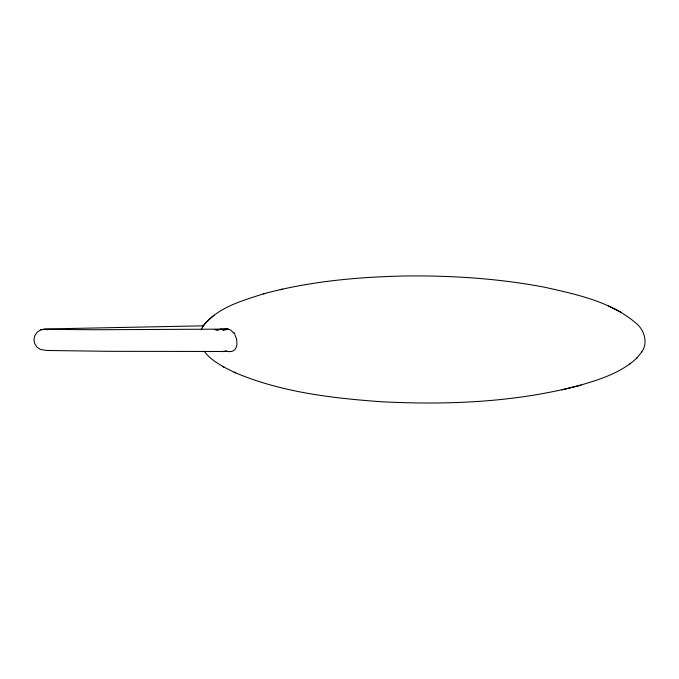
<?xml version="1.0" encoding="UTF-8"?>
<svg xmlns="http://www.w3.org/2000/svg" width="679" height="679" viewBox="0 0 679 679"><rect width="100%" height="100%" fill="white"/><g stroke="black" fill="none" stroke-linecap="round" stroke-linejoin="round"><path stroke-width="1.02" d="M201.264 329.714C203.53 323.577 209.149 319.41 213.944 315.319M641.528 352.291C648.139 343.387 644.719 330.885 636.902 323.934C611.338 301.544 576.547 294.423 544.32 287.158C497.69 278.348 450.109 275.301 402.706 276.03C355.796 277.134 308.639 281.564 263.248 293.922C241.554 300.916 216.584 307.68 202.469 327.04M637.394 357.493C621.557 372.839 599.684 379.502 579.017 385.596C514.614 402.418 447.317 405.151 381.097 401.73C331.259 398.081 280.393 392.139 234.111 372.194M641.791 351.96L636.596 358.342M629.773 364.131L630.307 363.681M203.734 325.818L45.96 328.967L40.689 329.85L37.201 332.167L34.671 335.935L33.95 339.806L34.697 343.659L37.048 347.198L40.613 349.507L46.792 350.474L108.971 351.315L229.409 351.493C234.688 352.35 237.658 346.706 236.835 342.114A10.414 4.142 83.4 0 0 236.47 338.829L234 332.303M225.606 351.051L222.525 351.493M263.248 293.922L265.243 293.404M280.181 289.695L282.362 289.118M561.889 389.882L581.003 385.078M44.712 329.094L40.689 329.85M214.954 329.663L227.889 329.111L214.861 329.663M227.889 329.111L94.822 329.739L45.561 329.366L47.53 329.765M220.582 329.103L220.879 329.111A16.602 9.727 -83.8 0 1 223.102 330.13M225.878 350.831L226.744 351.077M621.26 312.357L608.613 306.051M204.43 351.391C209.361 358.444 217 363.027 224.282 367.28M223.001 366.643L235.638 372.949M222.525 351.663A22.942 13.911 64 0 1 221.609 351.603M216.864 330.452A22.517 14.115 -72 0 1 220.531 329.451M229.451 351.663A22.942 15.014 62.6 0 1 226.778 351.306M227.898 329.035A16.602 10.626 -83.5 0 1 233.457 333.134M223.586 330.384A22.517 15.227 -70.9 0 1 227.516 329.434"/></g></svg>
